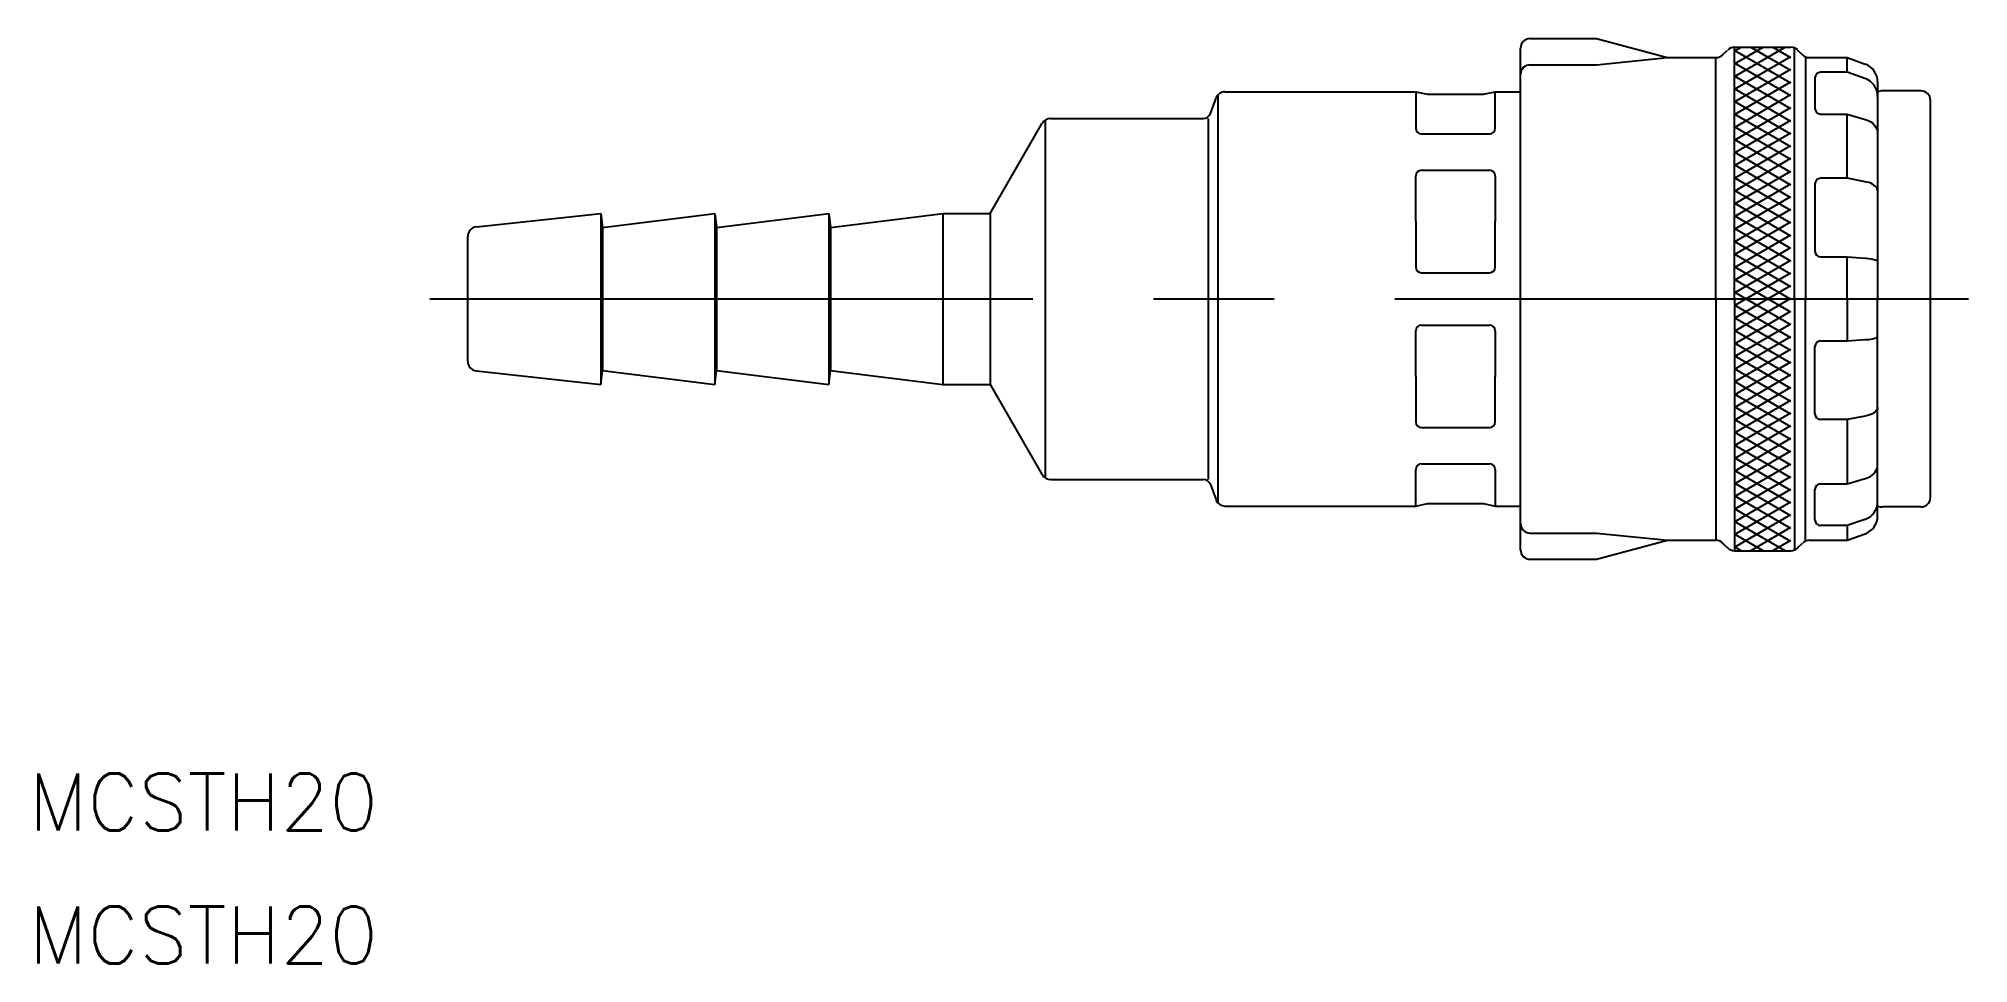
# Model space of a CAD drawing. Extents: x -23 to 79, y -35 to 14.
import ezdxf

# ---------------------------------------------------------------- set-up
doc = ezdxf.new("R2010")
doc.units = 0
doc.linetypes.add('CENTER', pattern=[50.8, 31.75, -6.35, 6.35, -6.35])
doc.layers.get('0').update_dxf_attribs({"linetype": 'CONTINUOUS'})
doc.layers.add('CENTER', color=1, linetype='CENTER')
doc.styles.get("Standard").update_dxf_attribs({"font": 'txt.shx', "height": 3, "bigfont": 'bigfont.shx'})

msp = doc.modelspace()

# ---------------------------------------------------------------- linework, layer by layer
at = {"color": 7, "linetype": 'CONTINUOUS'}
for p, q in [((55.92, 13.7), (59.42, 13.7)), ((59.42, 13.7), (63.15, 12.7)), ((66.68, 0), (66.68, 13.25)), ((66.68, 13.25), (69.66, 13.25)), ((66.68, 13.05), (67.03, 13.25)), ((66.68, 12.38), (68.19, 13.25)), ((66.68, 11.71), (69.35, 13.25)), ((69.66, 12.02), (67.53, 13.25)), ((69.66, 12.69), (68.69, 13.25)), ((69.85, 0), (69.85, 13.21)), ((55.42, -13.2), (55.42, 13.2)), ((55.92, 12.32), (59.42, 12.32)), ((59.42, 12.32), (63.15, 12.7)), ((63.15, 12.7), (65.71, 12.7)), ((65.71, 0), (65.71, 12.7)), ((66.06, 12.85), (66.32, 13.1)), ((69.66, 11.35), (66.68, 13.07)), ((66.68, 11.04), (69.66, 12.76)), ((69.66, 10.68), (66.68, 12.4)), ((70.01, 13.1), (70.27, 12.85)), ((70.42, 12.7), (70.42, 0)), ((70.63, 12.7), (72.62, 12.7)), ((72.62, 11.93), (72.62, 12.7)), ((72.62, 12.7), (73.56, 12.36)), ((55.42, 11.82), (55.42, 11.82)), ((66.68, 10.37), (69.66, 12.09)), ((69.66, 10.01), (66.68, 11.73)), ((66.68, 9.7), (69.66, 11.42)), ((70.92, 11.63), (70.92, 10.03)), ((72.62, 11.93), (71.22, 11.93)), ((73.54, 11.6), (72.62, 11.93)), ((74.22, 11.42), (74.22, 0)), ((39.1, 9.76), (39.39, 10.57)), ((39.51, -10.76), (39.51, 10.76)), ((39.86, 10.9), (49.91, 10.9)), ((49.91, 10.9), (49.91, 8.98)), ((49.91, 10.9), (50.52, 10.77)), ((50.52, 10.77), (53.48, 10.77)), ((53.48, 10.77), (54.09, 10.9)), ((54.09, 8.98), (54.09, 10.9)), ((54.09, 10.9), (55.42, 10.9)), ((69.66, 9.34), (66.68, 11.06)), ((66.68, 9.03), (69.66, 10.75)), ((69.66, 8.67), (66.68, 10.39)), ((76.5, 10.95), (74.5, 10.95)), ((77, -10.45), (77, 10.45)), ((27.5, 4.5), (30.24, 9.25)), ((30.39, 9.41), (30.39, -9.41)), ((30.68, 9.5), (38.72, 9.5)), ((39, -9.5), (39, 9.5)), ((66.68, 8.36), (69.66, 10.08)), ((69.66, 8), (66.68, 9.73)), ((66.68, 7.69), (69.66, 9.41)), ((71.22, 9.73), (72.62, 9.73)), ((72.62, 6.35), (72.62, 9.73)), ((72.62, 9.73), (73.56, 9.45)), ((73.56, 9.45), (73.64, 9.43)), ((73.64, 9.43), (73.75, 9.38)), ((73.75, 9.38), (73.86, 9.32)), ((73.86, 9.32), (73.95, 9.26)), ((73.95, 9.26), (74.03, 9.18)), ((74.03, 9.18), (74.09, 9.1)), ((50.21, 8.68), (53.79, 8.68)), ((69.66, 7.33), (66.68, 9.06)), ((66.68, 7.02), (69.66, 8.74)), ((69.66, 6.66), (66.68, 8.39)), ((74.09, 9.1), (74.15, 9.01)), ((74.15, 9.01), (74.19, 8.92)), ((74.19, 8.92), (74.21, 8.83)), ((74.21, 8.83), (74.22, 8.73)), ((66.68, 6.35), (69.66, 8.07)), ((69.66, 5.99), (66.68, 7.72)), ((66.68, 5.68), (69.66, 7.4)), ((49.91, 4.08), (49.91, 6.47)), ((50.21, 6.77), (53.79, 6.77)), ((54.09, 6.47), (54.09, 4.08)), ((69.66, 5.32), (66.68, 7.05)), ((66.68, 5.01), (69.66, 6.73)), ((69.66, 4.65), (66.68, 6.38)), ((72.62, 6.35), (71.22, 6.35)), ((73.56, 6.17), (72.62, 6.35)), ((73.64, 6.15), (73.56, 6.17)), ((73.75, 6.12), (73.64, 6.15)), ((73.86, 6.09), (73.75, 6.12)), ((66.68, 4.34), (69.66, 6.06)), ((69.66, 3.98), (66.68, 5.71)), ((66.68, 3.67), (69.66, 5.39)), ((70.92, 6.05), (70.92, 2.51)), ((73.95, 6.04), (73.86, 6.09)), ((74.03, 5.99), (73.95, 6.04)), ((74.09, 5.94), (74.03, 5.99)), ((74.15, 5.88), (74.09, 5.94)), ((74.19, 5.82), (74.15, 5.88)), ((74.21, 5.76), (74.19, 5.82)), ((74.22, 5.7), (74.21, 5.76)), ((0.45, 3.79), (7, 4.5)), ((7, 4.5), (7, -4.5)), ((7, 4.5), (7.09, 3.76)), ((7.09, 3.76), (13, 4.5)), ((13, 4.5), (13, -4.5)), ((13, 4.5), (13.09, 3.76)), ((13.09, 3.76), (19, 4.5)), ((19, 4.5), (19, -4.5)), ((19, 4.5), (19.09, 3.76)), ((19.09, 3.76), (25, 4.5)), ((25, 4.5), (25, -4.5)), ((25, 4.5), (27.5, 4.5)), ((27.5, 4.5), (27.5, -4.5)), ((49.91, 4.08), (49.91, 1.68)), ((54.09, 1.68), (54.09, 4.08)), ((69.66, 3.31), (66.68, 5.04)), ((66.68, 3), (69.66, 4.72)), ((69.66, 2.65), (66.68, 4.37)), ((0, -3.29), (0, 3.29)), ((7.09, 3.76), (7.09, -3.76)), ((13.09, 3.76), (13.09, -3.76)), ((19.09, 3.76), (19.09, -3.76)), ((66.68, 2.33), (69.66, 4.05)), ((69.66, 1.98), (66.68, 3.7)), ((66.68, 1.66), (69.66, 3.38)), ((69.66, 1.31), (66.68, 3.03)), ((66.68, 0.99), (69.66, 2.71)), ((69.66, 0.64), (66.68, 2.36)), ((66.68, 0.32), (69.66, 2.04)), ((71.22, 2.21), (72.62, 2.21)), ((72.62, 0), (72.62, 2.21)), ((72.62, 2.21), (73.56, 2.14)), ((73.56, 2.14), (73.64, 2.14)), ((73.64, 2.14), (73.75, 2.13)), ((73.75, 2.13), (73.86, 2.11)), ((73.86, 2.11), (73.95, 2.1)), ((73.95, 2.1), (74.03, 2.08)), ((74.03, 2.08), (74.09, 2.06)), ((74.09, 2.06), (74.15, 2.04)), ((74.15, 2.04), (74.19, 2.02)), ((50.21, 1.38), (53.79, 1.38)), ((69.6, 0), (66.68, 1.69)), ((68.44, 0), (66.68, 1.02)), ((67.28, 0), (69.66, 1.37)), ((74.19, 2.02), (74.21, 2)), ((74.21, 2), (74.22, 1.98)), ((65.71, 0), (65.71, -12.7)), ((67.28, 0), (66.68, 0.35)), ((66.68, 0), (66.68, -13.25)), ((66.68, -0.35), (67.28, 0)), ((66.68, -1.02), (68.44, 0)), ((66.68, -1.69), (69.6, 0)), ((69.66, -1.37), (67.28, 0)), ((68.44, 0), (69.66, 0.7)), ((69.66, -0.7), (68.44, 0)), ((69.6, 0), (69.66, 0.03)), ((69.85, 0), (69.85, -13.21)), ((70.42, -12.74), (70.42, 0)), ((72.62, 0), (72.62, -2.21)), ((74.22, -11.42), (74.22, 0)), ((69.66, -2.04), (66.68, -0.32)), ((66.68, -2.36), (69.66, -0.64)), ((69.66, -2.71), (66.68, -0.99)), ((69.66, -0.03), (69.6, 0)), ((49.91, -4.08), (49.91, -1.68)), ((50.21, -1.38), (53.79, -1.38)), ((54.09, -1.68), (54.09, -4.08)), ((66.68, -3.03), (69.66, -1.31)), ((69.66, -3.38), (66.68, -1.66)), ((66.68, -3.7), (69.66, -1.98)), ((74.15, -2.04), (74.19, -2.02)), ((74.19, -2.02), (74.21, -2)), ((74.21, -2), (74.22, -1.98)), ((69.66, -4.05), (66.68, -2.33)), ((66.68, -4.37), (69.66, -2.65)), ((69.66, -4.72), (66.68, -3)), ((70.92, -6.05), (70.92, -2.51)), ((71.22, -2.21), (72.62, -2.21)), ((72.62, -2.21), (73.56, -2.14)), ((73.56, -2.14), (73.64, -2.14)), ((73.64, -2.14), (73.75, -2.13)), ((73.75, -2.13), (73.86, -2.11)), ((73.86, -2.11), (73.95, -2.1)), ((73.95, -2.1), (74.03, -2.08)), ((74.03, -2.08), (74.09, -2.06)), ((74.09, -2.06), (74.15, -2.04)), ((0.45, -3.79), (7, -4.5)), ((7, -4.5), (7.09, -3.76)), ((7.09, -3.76), (13, -4.5)), ((13, -4.5), (13.09, -3.76)), ((13.09, -3.76), (19, -4.5)), ((19, -4.5), (19.09, -3.76)), ((19.09, -3.76), (25, -4.5)), ((66.68, -5.04), (69.66, -3.31)), ((69.66, -5.39), (66.68, -3.67)), ((66.68, -5.71), (69.66, -3.98)), ((25, -4.5), (27.5, -4.5)), ((27.5, -4.5), (30.24, -9.25)), ((49.91, -4.08), (49.91, -6.47)), ((54.09, -6.47), (54.09, -4.08)), ((69.66, -6.06), (66.68, -4.34)), ((66.68, -6.38), (69.66, -4.65)), ((69.66, -6.73), (66.68, -5.01)), ((66.68, -7.05), (69.66, -5.32)), ((69.66, -7.4), (66.68, -5.68)), ((66.68, -7.72), (69.66, -5.99)), ((73.86, -6.09), (73.75, -6.12)), ((73.95, -6.04), (73.86, -6.09)), ((74.03, -5.99), (73.95, -6.04)), ((74.09, -5.94), (74.03, -5.99)), ((74.15, -5.88), (74.09, -5.94)), ((74.19, -5.82), (74.15, -5.88)), ((74.21, -5.76), (74.19, -5.82)), ((74.22, -5.7), (74.21, -5.76)), ((50.21, -6.77), (53.79, -6.77)), ((69.66, -8.07), (66.68, -6.35)), ((66.68, -8.39), (69.66, -6.66)), ((69.66, -8.74), (66.68, -7.02)), ((72.62, -6.35), (71.22, -6.35)), ((73.56, -6.17), (72.62, -6.35)), ((72.62, -6.35), (72.62, -9.73)), ((73.64, -6.15), (73.56, -6.17)), ((73.75, -6.12), (73.64, -6.15)), ((66.68, -9.06), (69.66, -7.33)), ((69.66, -9.41), (66.68, -7.69)), ((66.68, -9.73), (69.66, -8)), ((49.91, -10.9), (49.91, -8.98)), ((50.21, -8.68), (53.79, -8.68)), ((54.09, -8.98), (54.09, -10.9)), ((69.66, -10.08), (66.68, -8.36)), ((66.68, -10.39), (69.66, -8.67)), ((69.66, -10.75), (66.68, -9.03)), ((74.03, -9.18), (74.09, -9.1)), ((74.09, -9.1), (74.15, -9.01)), ((74.15, -9.01), (74.19, -8.92)), ((74.19, -8.92), (74.21, -8.83)), ((74.21, -8.83), (74.22, -8.73)), ((30.68, -9.5), (38.72, -9.5)), ((39.1, -9.76), (39.39, -10.57)), ((66.68, -11.06), (69.66, -9.34)), ((69.66, -11.42), (66.68, -9.7)), ((66.68, -11.73), (69.66, -10.01)), ((70.92, -11.63), (70.92, -10.03)), ((71.22, -9.73), (72.62, -9.73)), ((72.62, -9.73), (73.56, -9.45)), ((73.56, -9.45), (73.64, -9.43)), ((73.64, -9.43), (73.75, -9.38)), ((73.75, -9.38), (73.86, -9.32)), ((73.86, -9.32), (73.95, -9.26)), ((73.95, -9.26), (74.03, -9.18)), ((39.86, -10.9), (49.91, -10.9)), ((49.91, -10.9), (50.52, -10.77)), ((50.52, -10.77), (53.48, -10.77)), ((53.48, -10.77), (54.09, -10.9)), ((54.09, -10.9), (55.42, -10.9)), ((69.66, -12.09), (66.68, -10.37)), ((66.68, -12.4), (69.66, -10.68)), ((69.66, -12.76), (66.68, -11.04)), ((76.5, -10.95), (74.5, -10.95)), ((55.42, -11.82), (55.42, -11.82)), ((66.68, -13.07), (69.66, -11.35)), ((69.35, -13.25), (66.68, -11.71)), ((67.53, -13.25), (69.66, -12.02)), ((72.62, -11.93), (71.22, -11.93)), ((73.54, -11.6), (72.62, -11.93)), ((72.62, -11.93), (72.62, -12.7)), ((55.92, -12.32), (59.42, -12.32)), ((59.42, -12.32), (63.15, -12.7)), ((59.42, -13.7), (63.15, -12.7)), ((63.15, -12.7), (65.71, -12.7)), ((66.06, -12.85), (66.32, -13.1)), ((68.19, -13.25), (66.68, -12.38)), ((67.03, -13.25), (66.68, -13.05)), ((68.69, -13.25), (69.66, -12.69)), ((70.01, -13.1), (70.27, -12.85)), ((70.63, -12.7), (72.62, -12.7)), ((72.62, -12.7), (73.56, -12.36)), ((55.92, -13.7), (59.42, -13.7)), ((66.68, -13.25), (69.66, -13.25))]:
    msp.add_line(p, q, dxfattribs=at)
for centre, radius, start, end in [((55.92, 13.2), 0.5, 90, 180), ((66.68, 12.75), 0.5, 90, 135), ((69.66, 12.75), 0.5, 45, 90), ((55.92, 11.82), 0.5, 90, 180), ((65.71, 13.2), 0.5, 270, 315), ((70.63, 13.2), 0.5, 225, 270), ((73.22, 11.42), 1, 0, 70), ((71.22, 11.63), 0.3, 90, 180), ((73.22, 10.66), 1, 0, 71.1183), ((39.86, 10.4), 0.5, 90, 160), ((74.5, 10.25), 0.7, 90, 113.7232), ((76.5, 10.45), 0.5, 0, 90), ((30.68, 9), 0.5, 90, 150), ((38.72, 9.9), 0.4, 270, 340), ((71.22, 10.03), 0.3, 180, 270), ((50.21, 8.98), 0.3, 180, 270), ((53.79, 8.98), 0.3, 270, 0), ((50.21, 6.47), 0.3, 90, 180), ((53.79, 6.47), 0.3, 0, 90), ((71.22, 6.05), 0.3, 90, 180), ((0.5, 3.29), 0.5, 96.1667, 180), ((71.22, 2.51), 0.3, 180, 270), ((50.21, 1.68), 0.3, 180, 270), ((53.79, 1.68), 0.3, 270, 0), ((50.21, -1.68), 0.3, 90, 180), ((53.79, -1.68), 0.3, 0, 90), ((71.22, -2.51), 0.3, 90, 180), ((0.5, -3.29), 0.5, 180, 263.8333), ((71.22, -6.05), 0.3, 180, 270), ((50.21, -6.47), 0.3, 180, 270), ((53.79, -6.47), 0.3, 270, 0), ((50.21, -8.98), 0.3, 90, 180), ((53.79, -8.98), 0.3, 0, 90), ((30.68, -9), 0.5, 210, 270), ((38.72, -9.9), 0.4, 20, 90), ((71.22, -10.03), 0.3, 90, 180), ((39.86, -10.4), 0.5, 200, 270), ((73.22, -10.66), 1, 288.8817, 0), ((74.5, -10.25), 0.7, 246.2768, 270), ((76.5, -10.45), 0.5, 270, 0), ((55.92, -11.82), 0.5, 180, 270), ((71.22, -11.63), 0.3, 180, 270), ((73.22, -11.42), 1, 290, 0), ((55.92, -13.2), 0.5, 180, 270), ((65.71, -13.2), 0.5, 45, 90), ((66.68, -12.75), 0.5, 225, 270), ((69.66, -12.75), 0.5, 270, 315), ((70.63, -13.2), 0.5, 90, 135)]:
    msp.add_arc(centre, radius, start, end, dxfattribs=at)
at = {"layer": 'CENTER', "color": 1, "linetype": 'CENTER'}
msp.add_line((-2, 0), (79, 0), dxfattribs=at)

# ---------------------------------------------------------------- texts
at = {"color": 7, "linetype": 'CONTINUOUS'}
for p in [(-23.11, -27.97), (-23.11, -34.97)]:
    msp.add_text('MCSTH20', height=3, dxfattribs=at).set_placement(p)

doc.saveas('drawing.dxf')
